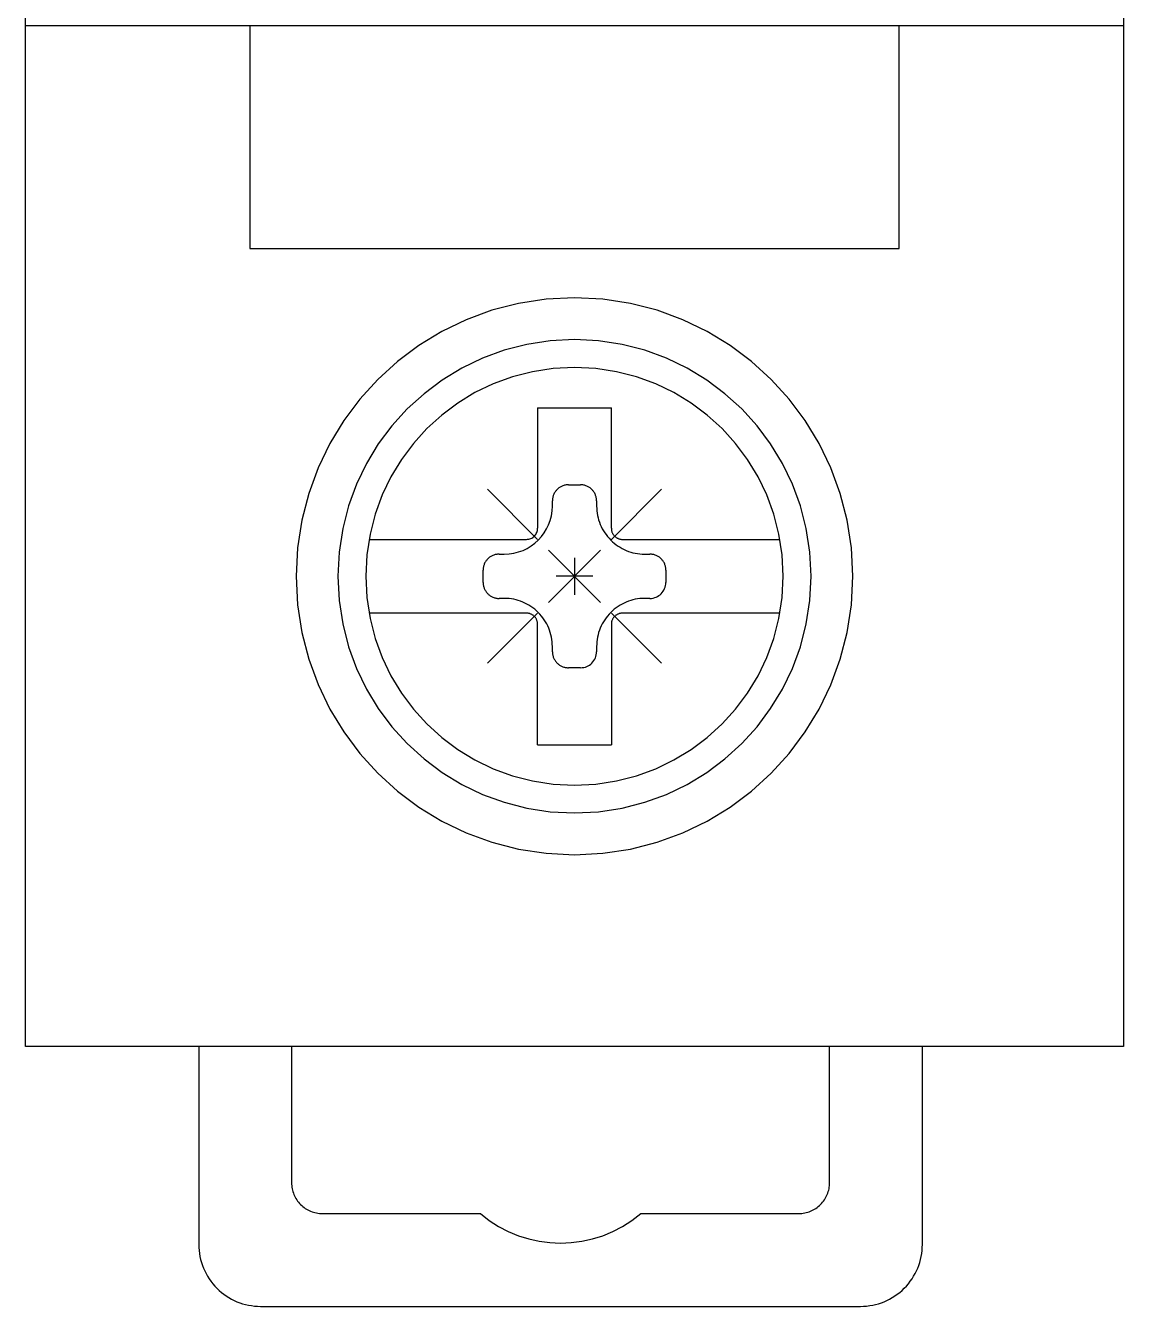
# Model space of a CAD drawing. Header units: millimetres. Extents: x 28713 to 59118, y -54378 to -19615.
# Drawn here: x 38107.66 to 38125.63, y -25314.11 to -25293.16 of the extents above; entities that cross this region are included whole.
import ezdxf

# ---------------------------------------------------------------- set-up
doc = ezdxf.new("R2010")
doc.units = ezdxf.units.MM
doc.header["$LTSCALE"] = 3

msp = doc.modelspace()

# ---------------------------------------------------------------- linework, layer by layer
for p, q in [((38107.663, -25309.862), (38107.663, -25230.381)), ((38125.635, -25230.381), (38125.635, -25309.862)), ((38107.663, -25293.156), (38125.635, -25293.156)), ((38111.333, -25293.156), (38111.333, -25296.801)), ((38121.964, -25296.801), (38121.964, -25293.156)), ((38111.333, -25296.801), (38121.964, -25296.801)), ((38115.293, -25297.815), (38114.875, -25297.969)), ((38115.73, -25297.703), (38115.293, -25297.815)), ((38116.183, -25297.634), (38115.73, -25297.703)), ((38116.649, -25297.611), (38116.183, -25297.634)), ((38117.114, -25297.634), (38116.649, -25297.611)), ((38116.649, -25297.611), (38116.649, -25297.611)), ((38117.567, -25297.703), (38117.114, -25297.634)), ((38118.003, -25297.815), (38117.567, -25297.703)), ((38118.422, -25297.969), (38118.003, -25297.815)), ((38114.875, -25297.969), (38114.477, -25298.161)), ((38118.82, -25298.161), (38118.422, -25297.969)), ((38114.477, -25298.161), (38114.101, -25298.389)), ((38119.196, -25298.389), (38118.82, -25298.161)), ((38114.101, -25298.389), (38113.75, -25298.651)), ((38115.868, -25298.373), (38115.497, -25298.468)), ((38116.252, -25298.314), (38115.868, -25298.373)), ((38116.649, -25298.294), (38116.252, -25298.314)), ((38117.044, -25298.314), (38116.649, -25298.294)), ((38116.649, -25298.294), (38116.649, -25298.294)), ((38117.429, -25298.373), (38117.044, -25298.314)), ((38117.8, -25298.468), (38117.429, -25298.373)), ((38119.547, -25298.651), (38119.196, -25298.389)), ((38113.75, -25298.651), (38113.427, -25298.945)), ((38115.141, -25298.599), (38114.802, -25298.762)), ((38115.497, -25298.468), (38115.141, -25298.599)), ((38118.156, -25298.599), (38117.8, -25298.468)), ((38118.494, -25298.762), (38118.156, -25298.599)), ((38119.87, -25298.945), (38119.547, -25298.651)), ((38114.802, -25298.762), (38114.483, -25298.956)), ((38115.96, -25298.819), (38115.632, -25298.903)), ((38116.299, -25298.767), (38115.96, -25298.819)), ((38116.649, -25298.75), (38116.299, -25298.767)), ((38116.998, -25298.767), (38116.649, -25298.75)), ((38116.649, -25298.75), (38116.649, -25298.75)), ((38117.337, -25298.819), (38116.998, -25298.767)), ((38117.665, -25298.903), (38117.337, -25298.819)), ((38118.814, -25298.956), (38118.494, -25298.762)), ((38113.427, -25298.945), (38113.133, -25299.269)), ((38114.483, -25298.956), (38114.185, -25299.179)), ((38115.318, -25299.018), (38115.019, -25299.162)), ((38115.632, -25298.903), (38115.318, -25299.018)), ((38117.979, -25299.018), (38117.665, -25298.903)), ((38118.277, -25299.162), (38117.979, -25299.018)), ((38119.112, -25299.179), (38118.814, -25298.956)), ((38120.164, -25299.269), (38119.87, -25298.945)), ((38113.133, -25299.269), (38112.87, -25299.62)), ((38114.185, -25299.179), (38113.91, -25299.429)), ((38115.019, -25299.162), (38114.738, -25299.333)), ((38118.559, -25299.333), (38118.277, -25299.162)), ((38119.387, -25299.429), (38119.112, -25299.179)), ((38120.427, -25299.62), (38120.164, -25299.269)), ((38113.91, -25299.429), (38113.66, -25299.703)), ((38114.738, -25299.333), (38114.475, -25299.53)), ((38116.045, -25299.409), (38116.045, -25301.381)), ((38116.045, -25299.409), (38117.252, -25299.409)), ((38117.252, -25301.381), (38117.252, -25299.409)), ((38118.822, -25299.53), (38118.559, -25299.333)), ((38119.637, -25299.703), (38119.387, -25299.429)), ((38112.87, -25299.62), (38112.642, -25299.995)), ((38113.66, -25299.703), (38113.437, -25300.002)), ((38114.475, -25299.53), (38114.232, -25299.751)), ((38119.065, -25299.751), (38118.822, -25299.53)), ((38119.86, -25300.002), (38119.637, -25299.703)), ((38120.655, -25299.995), (38120.427, -25299.62)), ((38114.232, -25299.751), (38114.011, -25299.993)), ((38119.285, -25299.993), (38119.065, -25299.751)), ((38112.642, -25299.995), (38112.45, -25300.394)), ((38113.437, -25300.002), (38113.243, -25300.321)), ((38114.011, -25299.993), (38113.815, -25300.256)), ((38119.482, -25300.256), (38119.285, -25299.993)), ((38120.054, -25300.321), (38119.86, -25300.002)), ((38120.847, -25300.394), (38120.655, -25299.995)), ((38113.243, -25300.321), (38113.08, -25300.66)), ((38113.815, -25300.256), (38113.644, -25300.538)), ((38119.653, -25300.538), (38119.482, -25300.256)), ((38120.217, -25300.66), (38120.054, -25300.321)), ((38112.45, -25300.394), (38112.297, -25300.812)), ((38113.644, -25300.538), (38113.5, -25300.837)), ((38119.797, -25300.837), (38119.653, -25300.538)), ((38121, -25300.812), (38120.847, -25300.394)), ((38113.08, -25300.66), (38112.95, -25301.015)), ((38115.226, -25300.744), (38116.045, -25301.564)), ((38116.363, -25300.747), (38116.354, -25300.757)), ((38116.373, -25300.738), (38116.363, -25300.747)), ((38116.363, -25300.747), (38116.363, -25300.747)), ((38116.383, -25300.73), (38116.373, -25300.738)), ((38116.393, -25300.722), (38116.383, -25300.73)), ((38116.403, -25300.715), (38116.393, -25300.722)), ((38116.414, -25300.708), (38116.403, -25300.715)), ((38116.425, -25300.701), (38116.414, -25300.708)), ((38116.437, -25300.696), (38116.425, -25300.701)), ((38116.449, -25300.69), (38116.437, -25300.696)), ((38116.46, -25300.686), (38116.449, -25300.69)), ((38116.473, -25300.682), (38116.46, -25300.686)), ((38116.485, -25300.678), (38116.473, -25300.682)), ((38116.498, -25300.676), (38116.485, -25300.678)), ((38116.51, -25300.673), (38116.498, -25300.676)), ((38116.523, -25300.672), (38116.51, -25300.673)), ((38116.536, -25300.671), (38116.523, -25300.672)), ((38116.549, -25300.671), (38116.536, -25300.671)), ((38116.549, -25300.671), (38116.549, -25300.671)), ((38116.549, -25300.671), (38116.748, -25300.671)), ((38116.761, -25300.671), (38116.748, -25300.671)), ((38116.774, -25300.672), (38116.761, -25300.671)), ((38116.787, -25300.673), (38116.774, -25300.672)), ((38116.8, -25300.676), (38116.787, -25300.673)), ((38116.812, -25300.678), (38116.8, -25300.676)), ((38116.824, -25300.682), (38116.812, -25300.678)), ((38116.836, -25300.686), (38116.824, -25300.682)), ((38116.849, -25300.69), (38116.836, -25300.686)), ((38116.86, -25300.696), (38116.849, -25300.69)), ((38116.872, -25300.701), (38116.86, -25300.696)), ((38116.883, -25300.708), (38116.872, -25300.701)), ((38116.894, -25300.715), (38116.883, -25300.708)), ((38116.904, -25300.722), (38116.894, -25300.715)), ((38116.914, -25300.73), (38116.904, -25300.722)), ((38116.924, -25300.738), (38116.914, -25300.73)), ((38116.934, -25300.747), (38116.924, -25300.738)), ((38116.943, -25300.757), (38116.934, -25300.747)), ((38116.934, -25300.747), (38116.934, -25300.747)), ((38117.252, -25301.564), (38118.071, -25300.744)), ((38120.347, -25301.015), (38120.217, -25300.66)), ((38112.297, -25300.812), (38112.185, -25301.249)), ((38113.5, -25300.837), (38113.385, -25301.151)), ((38116.288, -25300.907), (38116.287, -25300.92)), ((38116.287, -25300.92), (38116.287, -25300.933)), ((38116.287, -25301.018), (38116.287, -25300.933)), ((38116.289, -25300.894), (38116.288, -25300.907)), ((38116.292, -25300.881), (38116.289, -25300.894)), ((38116.294, -25300.869), (38116.292, -25300.881)), ((38116.298, -25300.857), (38116.294, -25300.869)), ((38116.302, -25300.844), (38116.298, -25300.857)), ((38116.306, -25300.832), (38116.302, -25300.844)), ((38116.312, -25300.821), (38116.306, -25300.832)), ((38116.317, -25300.809), (38116.312, -25300.821)), ((38116.324, -25300.798), (38116.317, -25300.809)), ((38116.331, -25300.787), (38116.324, -25300.798)), ((38116.338, -25300.777), (38116.331, -25300.787)), ((38116.346, -25300.767), (38116.338, -25300.777)), ((38116.354, -25300.757), (38116.346, -25300.767)), ((38116.951, -25300.767), (38116.943, -25300.757)), ((38116.959, -25300.777), (38116.951, -25300.767)), ((38116.966, -25300.787), (38116.959, -25300.777)), ((38116.973, -25300.798), (38116.966, -25300.787)), ((38116.98, -25300.809), (38116.973, -25300.798)), ((38116.985, -25300.821), (38116.98, -25300.809)), ((38116.991, -25300.832), (38116.985, -25300.821)), ((38116.995, -25300.844), (38116.991, -25300.832)), ((38116.999, -25300.857), (38116.995, -25300.844)), ((38117.002, -25300.869), (38116.999, -25300.857)), ((38117.005, -25300.881), (38117.002, -25300.869)), ((38117.008, -25300.894), (38117.005, -25300.881)), ((38117.009, -25300.907), (38117.008, -25300.894)), ((38117.01, -25300.92), (38117.009, -25300.907)), ((38117.011, -25300.933), (38117.01, -25300.92)), ((38117.011, -25300.933), (38117.011, -25301.018)), ((38117.011, -25300.933), (38117.011, -25300.933)), ((38119.912, -25301.151), (38119.797, -25300.837)), ((38121.112, -25301.249), (38121, -25300.812)), ((38112.95, -25301.015), (38112.854, -25301.387)), ((38113.385, -25301.151), (38113.301, -25301.478)), ((38116.27, -25301.176), (38116.282, -25301.098)), ((38116.282, -25301.098), (38116.287, -25301.018)), ((38117.011, -25301.018), (38117.011, -25301.018)), ((38117.011, -25301.018), (38117.012, -25301.057)), ((38117.012, -25301.057), (38117.014, -25301.095)), ((38117.014, -25301.095), (38117.019, -25301.134)), ((38117.019, -25301.134), (38117.026, -25301.172)), ((38117.026, -25301.172), (38117.034, -25301.209)), ((38119.996, -25301.478), (38119.912, -25301.151)), ((38120.443, -25301.387), (38120.347, -25301.015)), ((38112.185, -25301.249), (38112.116, -25301.701)), ((38116.044, -25301.4), (38116.045, -25301.381)), ((38116.191, -25301.393), (38116.225, -25301.324)), ((38116.225, -25301.324), (38116.251, -25301.252)), ((38116.251, -25301.252), (38116.27, -25301.176)), ((38117.034, -25301.209), (38117.044, -25301.246)), ((38117.044, -25301.246), (38117.056, -25301.283)), ((38117.056, -25301.283), (38117.07, -25301.319)), ((38117.07, -25301.319), (38117.086, -25301.354)), ((38117.086, -25301.354), (38117.103, -25301.388)), ((38117.252, -25301.381), (38117.252, -25301.381)), ((38117.252, -25301.381), (38117.252, -25301.39)), ((38121.181, -25301.701), (38121.112, -25301.249)), ((38112.854, -25301.387), (38112.796, -25301.771)), ((38113.301, -25301.478), (38113.249, -25301.818)), ((38113.285, -25301.564), (38115.863, -25301.564)), ((38115.863, -25301.564), (38115.881, -25301.562)), ((38115.863, -25301.564), (38115.863, -25301.564)), ((38115.881, -25301.562), (38115.899, -25301.56)), ((38115.899, -25301.56), (38115.917, -25301.555)), ((38115.917, -25301.555), (38115.934, -25301.549)), ((38115.934, -25301.549), (38115.95, -25301.541)), ((38115.95, -25301.541), (38115.965, -25301.532)), ((38115.965, -25301.532), (38115.979, -25301.522)), ((38115.979, -25301.522), (38115.992, -25301.51)), ((38115.992, -25301.51), (38116.003, -25301.497)), ((38116, -25301.625), (38116.056, -25301.574)), ((38116.003, -25301.497), (38116.014, -25301.483)), ((38116.014, -25301.483), (38116.023, -25301.468)), ((38116.023, -25301.468), (38116.031, -25301.452)), ((38116.031, -25301.452), (38116.037, -25301.435)), ((38116.037, -25301.435), (38116.041, -25301.418)), ((38116.041, -25301.418), (38116.044, -25301.4)), ((38116.056, -25301.574), (38116.107, -25301.518)), ((38116.107, -25301.518), (38116.152, -25301.458)), ((38116.152, -25301.458), (38116.191, -25301.393)), ((38117.103, -25301.388), (38117.122, -25301.422)), ((38117.122, -25301.422), (38117.143, -25301.454)), ((38117.143, -25301.454), (38117.165, -25301.486)), ((38117.165, -25301.486), (38117.189, -25301.516)), ((38117.189, -25301.516), (38117.214, -25301.546)), ((38117.214, -25301.546), (38117.241, -25301.574)), ((38117.241, -25301.574), (38117.241, -25301.574)), ((38117.241, -25301.574), (38117.269, -25301.601)), ((38117.252, -25301.39), (38117.253, -25301.399)), ((38117.253, -25301.399), (38117.254, -25301.408)), ((38117.254, -25301.408), (38117.255, -25301.417)), ((38117.255, -25301.417), (38117.257, -25301.425)), ((38117.257, -25301.425), (38117.26, -25301.434)), ((38117.26, -25301.434), (38117.262, -25301.443)), ((38117.262, -25301.443), (38117.266, -25301.451)), ((38117.266, -25301.451), (38117.269, -25301.459)), ((38117.269, -25301.459), (38117.273, -25301.467)), ((38117.273, -25301.467), (38117.277, -25301.475)), ((38117.277, -25301.475), (38117.282, -25301.482)), ((38117.282, -25301.482), (38117.287, -25301.49)), ((38117.287, -25301.49), (38117.293, -25301.497)), ((38117.293, -25301.497), (38117.299, -25301.503)), ((38117.299, -25301.503), (38117.305, -25301.51)), ((38117.305, -25301.51), (38117.305, -25301.51)), ((38117.305, -25301.51), (38117.312, -25301.516)), ((38117.312, -25301.516), (38117.318, -25301.522)), ((38117.318, -25301.522), (38117.326, -25301.528)), ((38117.326, -25301.528), (38117.333, -25301.533)), ((38117.333, -25301.533), (38117.34, -25301.538)), ((38117.34, -25301.538), (38117.348, -25301.542)), ((38117.348, -25301.542), (38117.356, -25301.546)), ((38117.356, -25301.546), (38117.364, -25301.55)), ((38117.364, -25301.55), (38117.373, -25301.553)), ((38117.373, -25301.553), (38117.381, -25301.556)), ((38117.381, -25301.556), (38117.39, -25301.558)), ((38117.39, -25301.558), (38117.398, -25301.56)), ((38117.398, -25301.56), (38117.407, -25301.561)), ((38117.407, -25301.561), (38117.416, -25301.563)), ((38117.416, -25301.563), (38117.425, -25301.563)), ((38117.425, -25301.563), (38117.434, -25301.564)), ((38117.434, -25301.564), (38120.012, -25301.564)), ((38120.048, -25301.818), (38119.996, -25301.478)), ((38120.501, -25301.771), (38120.443, -25301.387)), ((38112.116, -25301.701), (38112.092, -25302.167)), ((38112.796, -25301.771), (38112.776, -25302.167)), ((38115.499, -25301.805), (38115.58, -25301.801)), ((38115.58, -25301.801), (38115.658, -25301.789)), ((38115.658, -25301.789), (38115.733, -25301.769)), ((38115.733, -25301.769), (38115.806, -25301.743)), ((38115.806, -25301.743), (38115.874, -25301.71)), ((38115.874, -25301.71), (38115.939, -25301.67)), ((38115.939, -25301.67), (38116, -25301.625)), ((38116.222, -25302.594), (38117.075, -25301.74)), ((38116.222, -25301.74), (38117.075, -25302.594)), ((38117.269, -25301.601), (38117.299, -25301.627)), ((38117.299, -25301.627), (38117.329, -25301.65)), ((38117.329, -25301.65), (38117.361, -25301.673)), ((38117.361, -25301.673), (38117.394, -25301.693)), ((38117.394, -25301.693), (38117.427, -25301.712)), ((38117.427, -25301.712), (38117.461, -25301.729)), ((38117.461, -25301.729), (38117.497, -25301.745)), ((38117.497, -25301.745), (38117.532, -25301.759)), ((38117.532, -25301.759), (38117.569, -25301.771)), ((38117.569, -25301.771), (38117.606, -25301.781)), ((38117.606, -25301.781), (38117.644, -25301.79)), ((38117.644, -25301.79), (38117.681, -25301.796)), ((38117.681, -25301.796), (38117.72, -25301.801)), ((38117.72, -25301.801), (38117.759, -25301.804)), ((38120.521, -25302.167), (38120.501, -25301.771)), ((38121.205, -25302.167), (38121.181, -25301.701)), ((38113.249, -25301.818), (38113.231, -25302.167)), ((38115.16, -25302.003), (38115.157, -25302.016)), ((38115.163, -25301.991), (38115.16, -25302.003)), ((38115.167, -25301.979), (38115.163, -25301.991)), ((38115.172, -25301.967), (38115.167, -25301.979)), ((38115.177, -25301.955), (38115.172, -25301.967)), ((38115.183, -25301.944), (38115.177, -25301.955)), ((38115.189, -25301.932), (38115.183, -25301.944)), ((38115.196, -25301.922), (38115.189, -25301.932)), ((38115.203, -25301.911), (38115.196, -25301.922)), ((38115.211, -25301.901), (38115.203, -25301.911)), ((38115.22, -25301.891), (38115.211, -25301.901)), ((38115.229, -25301.882), (38115.22, -25301.891)), ((38115.238, -25301.873), (38115.229, -25301.882)), ((38115.229, -25301.882), (38115.229, -25301.882)), ((38115.248, -25301.864), (38115.238, -25301.873)), ((38115.258, -25301.856), (38115.248, -25301.864)), ((38115.269, -25301.849), (38115.258, -25301.856)), ((38115.279, -25301.842), (38115.269, -25301.849)), ((38115.291, -25301.836), (38115.279, -25301.842)), ((38115.302, -25301.83), (38115.291, -25301.836)), ((38115.314, -25301.825), (38115.302, -25301.83)), ((38115.326, -25301.82), (38115.314, -25301.825)), ((38115.338, -25301.816), (38115.326, -25301.82)), ((38115.35, -25301.813), (38115.338, -25301.816)), ((38115.363, -25301.81), (38115.35, -25301.813)), ((38115.376, -25301.808), (38115.363, -25301.81)), ((38115.388, -25301.806), (38115.376, -25301.808)), ((38115.401, -25301.805), (38115.388, -25301.806)), ((38115.414, -25301.805), (38115.401, -25301.805)), ((38115.414, -25301.805), (38115.499, -25301.805)), ((38115.414, -25301.805), (38115.414, -25301.805)), ((38115.499, -25301.805), (38115.499, -25301.805)), ((38116.649, -25301.865), (38116.649, -25302.469)), ((38117.759, -25301.804), (38117.798, -25301.805)), ((38117.798, -25301.805), (38117.883, -25301.805)), ((38117.896, -25301.805), (38117.883, -25301.805)), ((38117.909, -25301.806), (38117.896, -25301.805)), ((38117.921, -25301.808), (38117.909, -25301.806)), ((38117.934, -25301.81), (38117.921, -25301.808)), ((38117.946, -25301.813), (38117.934, -25301.81)), ((38117.959, -25301.816), (38117.946, -25301.813)), ((38117.971, -25301.82), (38117.959, -25301.816)), ((38117.983, -25301.825), (38117.971, -25301.82)), ((38117.995, -25301.83), (38117.983, -25301.825)), ((38118.006, -25301.836), (38117.995, -25301.83)), ((38118.017, -25301.842), (38118.006, -25301.836)), ((38118.028, -25301.849), (38118.017, -25301.842)), ((38118.039, -25301.856), (38118.028, -25301.849)), ((38118.049, -25301.864), (38118.039, -25301.856)), ((38118.059, -25301.873), (38118.049, -25301.864)), ((38118.068, -25301.882), (38118.059, -25301.873)), ((38118.077, -25301.891), (38118.068, -25301.882)), ((38118.068, -25301.882), (38118.068, -25301.882)), ((38118.086, -25301.901), (38118.077, -25301.891)), ((38118.093, -25301.911), (38118.086, -25301.901)), ((38118.101, -25301.922), (38118.093, -25301.911)), ((38118.108, -25301.932), (38118.101, -25301.922)), ((38118.114, -25301.944), (38118.108, -25301.932)), ((38118.12, -25301.955), (38118.114, -25301.944)), ((38118.125, -25301.967), (38118.12, -25301.955)), ((38118.13, -25301.979), (38118.125, -25301.967)), ((38118.134, -25301.991), (38118.13, -25301.979)), ((38118.137, -25302.003), (38118.134, -25301.991)), ((38118.14, -25302.016), (38118.137, -25302.003)), ((38120.066, -25302.167), (38120.048, -25301.818)), ((38112.092, -25302.167), (38112.092, -25302.167)), ((38112.092, -25302.167), (38112.116, -25302.633)), ((38112.776, -25302.167), (38112.776, -25302.167)), ((38112.776, -25302.167), (38112.796, -25302.563)), ((38113.231, -25302.167), (38113.231, -25302.167)), ((38113.231, -25302.167), (38113.249, -25302.516)), ((38115.153, -25302.041), (38115.152, -25302.054)), ((38115.152, -25302.054), (38115.152, -25302.067)), ((38115.152, -25302.267), (38115.152, -25302.067)), ((38115.155, -25302.028), (38115.153, -25302.041)), ((38115.157, -25302.016), (38115.155, -25302.028)), ((38116.95, -25302.167), (38116.347, -25302.167)), ((38118.142, -25302.028), (38118.14, -25302.016)), ((38118.144, -25302.041), (38118.142, -25302.028)), ((38118.145, -25302.054), (38118.144, -25302.041)), ((38118.145, -25302.067), (38118.145, -25302.054)), ((38118.145, -25302.067), (38118.145, -25302.067)), ((38118.145, -25302.067), (38118.145, -25302.267)), ((38120.048, -25302.516), (38120.066, -25302.167)), ((38120.066, -25302.167), (38120.066, -25302.167)), ((38120.501, -25302.563), (38120.521, -25302.167)), ((38120.521, -25302.167), (38120.521, -25302.167)), ((38121.181, -25302.633), (38121.205, -25302.167)), ((38121.205, -25302.167), (38121.205, -25302.167)), ((38115.152, -25302.267), (38115.152, -25302.267)), ((38115.152, -25302.267), (38115.152, -25302.28)), ((38115.152, -25302.28), (38115.153, -25302.293)), ((38115.153, -25302.293), (38115.155, -25302.305)), ((38115.155, -25302.305), (38115.157, -25302.318)), ((38115.157, -25302.318), (38115.16, -25302.331)), ((38115.16, -25302.331), (38115.163, -25302.343)), ((38115.163, -25302.343), (38115.167, -25302.355)), ((38115.167, -25302.355), (38115.172, -25302.367)), ((38115.172, -25302.367), (38115.177, -25302.379)), ((38115.177, -25302.379), (38115.183, -25302.39)), ((38115.183, -25302.39), (38115.189, -25302.401)), ((38115.189, -25302.401), (38115.196, -25302.412)), ((38115.196, -25302.412), (38115.203, -25302.423)), ((38115.203, -25302.423), (38115.211, -25302.433)), ((38118.085, -25302.434), (38118.1, -25302.413)), ((38118.1, -25302.413), (38118.113, -25302.392)), ((38118.113, -25302.392), (38118.124, -25302.369)), ((38118.124, -25302.369), (38118.133, -25302.345)), ((38118.133, -25302.345), (38118.14, -25302.32)), ((38118.14, -25302.32), (38118.144, -25302.294)), ((38118.144, -25302.294), (38118.145, -25302.267)), ((38112.116, -25302.633), (38112.185, -25303.085)), ((38112.796, -25302.563), (38112.854, -25302.948)), ((38113.249, -25302.516), (38113.301, -25302.856)), ((38115.211, -25302.433), (38115.22, -25302.443)), ((38115.22, -25302.443), (38115.229, -25302.452)), ((38115.229, -25302.452), (38115.229, -25302.452)), ((38115.229, -25302.452), (38115.238, -25302.461)), ((38115.238, -25302.461), (38115.248, -25302.47)), ((38115.248, -25302.47), (38115.258, -25302.478)), ((38115.258, -25302.478), (38115.269, -25302.485)), ((38115.269, -25302.485), (38115.279, -25302.492)), ((38115.279, -25302.492), (38115.291, -25302.498)), ((38115.291, -25302.498), (38115.302, -25302.504)), ((38115.302, -25302.504), (38115.314, -25302.509)), ((38115.314, -25302.509), (38115.326, -25302.514)), ((38115.326, -25302.514), (38115.338, -25302.518)), ((38115.338, -25302.518), (38115.35, -25302.521)), ((38115.35, -25302.521), (38115.363, -25302.524)), ((38115.363, -25302.524), (38115.376, -25302.526)), ((38115.376, -25302.526), (38115.388, -25302.528)), ((38115.388, -25302.528), (38115.401, -25302.529)), ((38115.401, -25302.529), (38115.414, -25302.529)), ((38115.499, -25302.529), (38115.414, -25302.529)), ((38115.538, -25302.53), (38115.499, -25302.529)), ((38115.577, -25302.533), (38115.538, -25302.53)), ((38115.615, -25302.538), (38115.577, -25302.533)), ((38115.653, -25302.544), (38115.615, -25302.538)), ((38115.691, -25302.553), (38115.653, -25302.544)), ((38115.728, -25302.563), (38115.691, -25302.553)), ((38115.764, -25302.575), (38115.728, -25302.563)), ((38115.8, -25302.589), (38115.764, -25302.575)), ((38115.835, -25302.605), (38115.8, -25302.589)), ((38115.87, -25302.622), (38115.835, -25302.605)), ((38115.903, -25302.641), (38115.87, -25302.622)), ((38115.936, -25302.661), (38115.903, -25302.641)), ((38117.394, -25302.641), (38117.361, -25302.661)), ((38117.427, -25302.622), (38117.394, -25302.641)), ((38117.461, -25302.605), (38117.427, -25302.622)), ((38117.497, -25302.589), (38117.461, -25302.605)), ((38117.532, -25302.575), (38117.497, -25302.589)), ((38117.569, -25302.563), (38117.532, -25302.575)), ((38117.606, -25302.553), (38117.569, -25302.563)), ((38117.644, -25302.544), (38117.606, -25302.553)), ((38117.681, -25302.538), (38117.644, -25302.544)), ((38117.72, -25302.533), (38117.681, -25302.538)), ((38117.759, -25302.53), (38117.72, -25302.533)), ((38117.798, -25302.529), (38117.759, -25302.53)), ((38117.883, -25302.529), (38117.798, -25302.529)), ((38117.798, -25302.529), (38117.798, -25302.529)), ((38117.883, -25302.529), (38117.909, -25302.528)), ((38117.883, -25302.529), (38117.883, -25302.529)), ((38117.909, -25302.528), (38117.935, -25302.524)), ((38117.935, -25302.524), (38117.961, -25302.517)), ((38117.961, -25302.517), (38117.985, -25302.509)), ((38117.985, -25302.509), (38118.008, -25302.497)), ((38118.008, -25302.497), (38118.029, -25302.484)), ((38118.029, -25302.484), (38118.049, -25302.469)), ((38118.049, -25302.469), (38118.068, -25302.452)), ((38118.068, -25302.452), (38118.085, -25302.434)), ((38119.996, -25302.856), (38120.048, -25302.516)), ((38120.443, -25302.948), (38120.501, -25302.563)), ((38121.112, -25303.085), (38121.181, -25302.633)), ((38115.863, -25302.771), (38113.285, -25302.771)), ((38115.226, -25303.59), (38116.045, -25302.771)), ((38115.872, -25302.771), (38115.863, -25302.771)), ((38115.881, -25302.772), (38115.872, -25302.771)), ((38115.89, -25302.773), (38115.881, -25302.772)), ((38115.899, -25302.774), (38115.89, -25302.773)), ((38115.907, -25302.776), (38115.899, -25302.774)), ((38115.916, -25302.778), (38115.907, -25302.776)), ((38115.924, -25302.781), (38115.916, -25302.778)), ((38115.933, -25302.785), (38115.924, -25302.781)), ((38115.941, -25302.788), (38115.933, -25302.785)), ((38115.968, -25302.684), (38115.936, -25302.661)), ((38115.949, -25302.792), (38115.941, -25302.788)), ((38115.956, -25302.796), (38115.949, -25302.792)), ((38115.964, -25302.801), (38115.956, -25302.796)), ((38115.971, -25302.806), (38115.964, -25302.801)), ((38115.998, -25302.707), (38115.968, -25302.684)), ((38115.978, -25302.812), (38115.971, -25302.806)), ((38115.985, -25302.818), (38115.978, -25302.812)), ((38115.992, -25302.824), (38115.985, -25302.818)), ((38115.998, -25302.831), (38115.992, -25302.824)), ((38115.992, -25302.824), (38115.992, -25302.824)), ((38116.028, -25302.733), (38115.998, -25302.707)), ((38116.004, -25302.837), (38115.998, -25302.831)), ((38116.009, -25302.844), (38116.004, -25302.837)), ((38116.015, -25302.852), (38116.009, -25302.844)), ((38116.056, -25302.76), (38116.028, -25302.733)), ((38116.083, -25302.788), (38116.056, -25302.76)), ((38116.056, -25302.76), (38116.056, -25302.76)), ((38116.108, -25302.818), (38116.083, -25302.788)), ((38116.132, -25302.848), (38116.108, -25302.818)), ((38116.154, -25302.88), (38116.132, -25302.848)), ((38117.165, -25302.848), (38117.143, -25302.88)), ((38117.189, -25302.818), (38117.165, -25302.848)), ((38117.214, -25302.788), (38117.189, -25302.818)), ((38117.241, -25302.76), (38117.214, -25302.788)), ((38117.269, -25302.733), (38117.241, -25302.76)), ((38117.241, -25302.76), (38117.241, -25302.76)), ((38117.252, -25302.771), (38118.071, -25303.59)), ((38117.299, -25302.707), (38117.269, -25302.733)), ((38117.287, -25302.844), (38117.282, -25302.852)), ((38117.293, -25302.837), (38117.287, -25302.844)), ((38117.299, -25302.831), (38117.293, -25302.837)), ((38117.329, -25302.684), (38117.299, -25302.707)), ((38117.305, -25302.824), (38117.299, -25302.831)), ((38117.312, -25302.818), (38117.305, -25302.824)), ((38117.305, -25302.824), (38117.305, -25302.824)), ((38117.318, -25302.812), (38117.312, -25302.818)), ((38117.326, -25302.806), (38117.318, -25302.812)), ((38117.333, -25302.801), (38117.326, -25302.806)), ((38117.361, -25302.661), (38117.329, -25302.684)), ((38117.34, -25302.796), (38117.333, -25302.801)), ((38117.348, -25302.792), (38117.34, -25302.796)), ((38117.356, -25302.788), (38117.348, -25302.792)), ((38117.364, -25302.785), (38117.356, -25302.788)), ((38117.373, -25302.781), (38117.364, -25302.785)), ((38117.381, -25302.778), (38117.373, -25302.781)), ((38117.39, -25302.776), (38117.381, -25302.778)), ((38117.398, -25302.774), (38117.39, -25302.776)), ((38117.407, -25302.773), (38117.398, -25302.774)), ((38117.416, -25302.772), (38117.407, -25302.773)), ((38117.425, -25302.771), (38117.416, -25302.772)), ((38117.434, -25302.771), (38117.425, -25302.771)), ((38117.434, -25302.771), (38117.434, -25302.771)), ((38120.012, -25302.771), (38117.434, -25302.771)), ((38112.854, -25302.948), (38112.95, -25303.319)), ((38113.301, -25302.856), (38113.385, -25303.183)), ((38116.019, -25302.859), (38116.015, -25302.852)), ((38116.024, -25302.867), (38116.019, -25302.859)), ((38116.028, -25302.875), (38116.024, -25302.867)), ((38116.031, -25302.883), (38116.028, -25302.875)), ((38116.034, -25302.891), (38116.031, -25302.883)), ((38116.037, -25302.9), (38116.034, -25302.891)), ((38116.04, -25302.908), (38116.037, -25302.9)), ((38116.042, -25302.917), (38116.04, -25302.908)), ((38116.043, -25302.926), (38116.042, -25302.917)), ((38116.044, -25302.935), (38116.043, -25302.926)), ((38116.045, -25302.944), (38116.044, -25302.935)), ((38116.045, -25302.953), (38116.045, -25302.944)), ((38116.045, -25302.953), (38116.045, -25302.953)), ((38116.045, -25304.925), (38116.045, -25302.953)), ((38116.175, -25302.912), (38116.154, -25302.88)), ((38116.194, -25302.946), (38116.175, -25302.912)), ((38116.211, -25302.98), (38116.194, -25302.946)), ((38116.227, -25303.015), (38116.211, -25302.98)), ((38116.24, -25303.051), (38116.227, -25303.015)), ((38116.252, -25303.087), (38116.24, -25303.051)), ((38117.056, -25303.051), (38117.044, -25303.087)), ((38117.07, -25303.015), (38117.056, -25303.051)), ((38117.086, -25302.98), (38117.07, -25303.015)), ((38117.103, -25302.946), (38117.086, -25302.98)), ((38117.122, -25302.912), (38117.103, -25302.946)), ((38117.143, -25302.88), (38117.122, -25302.912)), ((38117.253, -25302.935), (38117.252, -25302.944)), ((38117.252, -25302.944), (38117.252, -25302.953)), ((38117.252, -25302.953), (38117.252, -25304.925)), ((38117.254, -25302.926), (38117.253, -25302.935)), ((38117.255, -25302.917), (38117.254, -25302.926)), ((38117.257, -25302.908), (38117.255, -25302.917)), ((38117.26, -25302.9), (38117.257, -25302.908)), ((38117.262, -25302.891), (38117.26, -25302.9)), ((38117.266, -25302.883), (38117.262, -25302.891)), ((38117.269, -25302.875), (38117.266, -25302.883)), ((38117.273, -25302.867), (38117.269, -25302.875)), ((38117.277, -25302.859), (38117.273, -25302.867)), ((38117.282, -25302.852), (38117.277, -25302.859)), ((38119.912, -25303.183), (38119.996, -25302.856)), ((38120.347, -25303.319), (38120.443, -25302.948)), ((38112.185, -25303.085), (38112.297, -25303.522)), ((38113.385, -25303.183), (38113.5, -25303.497)), ((38116.263, -25303.124), (38116.252, -25303.087)), ((38116.271, -25303.162), (38116.263, -25303.124)), ((38116.278, -25303.2), (38116.271, -25303.162)), ((38116.283, -25303.239), (38116.278, -25303.2)), ((38116.285, -25303.277), (38116.283, -25303.239)), ((38117.014, -25303.239), (38117.012, -25303.277)), ((38117.019, -25303.2), (38117.014, -25303.239)), ((38117.026, -25303.162), (38117.019, -25303.2)), ((38117.034, -25303.124), (38117.026, -25303.162)), ((38117.044, -25303.087), (38117.034, -25303.124)), ((38119.797, -25303.497), (38119.912, -25303.183)), ((38121, -25303.522), (38121.112, -25303.085)), ((38112.95, -25303.319), (38113.08, -25303.675)), ((38116.287, -25303.317), (38116.285, -25303.277)), ((38116.287, -25303.401), (38116.287, -25303.317)), ((38116.287, -25303.317), (38116.287, -25303.317)), ((38116.287, -25303.401), (38116.287, -25303.401)), ((38116.287, -25303.401), (38116.287, -25303.414)), ((38116.287, -25303.414), (38116.288, -25303.427)), ((38116.288, -25303.427), (38116.289, -25303.44)), ((38116.289, -25303.44), (38116.292, -25303.453)), ((38116.292, -25303.453), (38116.294, -25303.465)), ((38116.294, -25303.465), (38116.298, -25303.477)), ((38116.298, -25303.477), (38116.302, -25303.489)), ((38116.99, -25303.503), (38116.999, -25303.479)), ((38116.999, -25303.479), (38117.005, -25303.454)), ((38117.005, -25303.454), (38117.009, -25303.428)), ((38117.009, -25303.428), (38117.011, -25303.401)), ((38117.012, -25303.277), (38117.011, -25303.317)), ((38117.011, -25303.317), (38117.011, -25303.401)), ((38120.217, -25303.675), (38120.347, -25303.319)), ((38112.297, -25303.522), (38112.45, -25303.94)), ((38113.08, -25303.675), (38113.243, -25304.013)), ((38113.5, -25303.497), (38113.644, -25303.796)), ((38116.302, -25303.489), (38116.306, -25303.502)), ((38116.306, -25303.502), (38116.312, -25303.513)), ((38116.312, -25303.513), (38116.317, -25303.525)), ((38116.317, -25303.525), (38116.324, -25303.536)), ((38116.324, -25303.536), (38116.331, -25303.547)), ((38116.331, -25303.547), (38116.338, -25303.557)), ((38116.338, -25303.557), (38116.346, -25303.567)), ((38116.346, -25303.567), (38116.354, -25303.577)), ((38116.354, -25303.577), (38116.363, -25303.587)), ((38116.363, -25303.587), (38116.363, -25303.587)), ((38116.363, -25303.587), (38116.373, -25303.596)), ((38116.373, -25303.596), (38116.383, -25303.604)), ((38116.383, -25303.604), (38116.393, -25303.612)), ((38116.393, -25303.612), (38116.403, -25303.619)), ((38116.403, -25303.619), (38116.414, -25303.626)), ((38116.414, -25303.626), (38116.425, -25303.633)), ((38116.425, -25303.633), (38116.437, -25303.638)), ((38116.437, -25303.638), (38116.449, -25303.644)), ((38116.449, -25303.644), (38116.46, -25303.648)), ((38116.46, -25303.648), (38116.473, -25303.652)), ((38116.473, -25303.652), (38116.485, -25303.655)), ((38116.485, -25303.655), (38116.498, -25303.658)), ((38116.498, -25303.658), (38116.51, -25303.661)), ((38116.51, -25303.661), (38116.523, -25303.662)), ((38116.523, -25303.662), (38116.536, -25303.663)), ((38116.536, -25303.663), (38116.549, -25303.664)), ((38116.748, -25303.664), (38116.549, -25303.664)), ((38116.748, -25303.664), (38116.775, -25303.662)), ((38116.748, -25303.664), (38116.748, -25303.664)), ((38116.775, -25303.662), (38116.801, -25303.658)), ((38116.801, -25303.658), (38116.826, -25303.652)), ((38116.826, -25303.652), (38116.85, -25303.643)), ((38116.85, -25303.643), (38116.873, -25303.632)), ((38116.873, -25303.632), (38116.895, -25303.619)), ((38116.895, -25303.619), (38116.915, -25303.604)), ((38116.915, -25303.604), (38116.934, -25303.587)), ((38116.934, -25303.587), (38116.95, -25303.568)), ((38116.95, -25303.568), (38116.966, -25303.548)), ((38116.966, -25303.548), (38116.979, -25303.526)), ((38116.979, -25303.526), (38116.99, -25303.503)), ((38119.653, -25303.796), (38119.797, -25303.497)), ((38120.054, -25304.013), (38120.217, -25303.675)), ((38120.847, -25303.941), (38121, -25303.522)), ((38113.644, -25303.796), (38113.815, -25304.078)), ((38119.482, -25304.078), (38119.653, -25303.796)), ((38112.45, -25303.94), (38112.642, -25304.339)), ((38113.243, -25304.013), (38113.437, -25304.332)), ((38113.815, -25304.078), (38114.011, -25304.341)), ((38119.285, -25304.341), (38119.482, -25304.078)), ((38119.86, -25304.332), (38120.054, -25304.013)), ((38120.655, -25304.339), (38120.847, -25303.941)), ((38112.642, -25304.339), (38112.87, -25304.714)), ((38113.437, -25304.332), (38113.66, -25304.63)), ((38114.011, -25304.341), (38114.232, -25304.583)), ((38119.065, -25304.583), (38119.285, -25304.341)), ((38119.637, -25304.63), (38119.86, -25304.332)), ((38120.427, -25304.714), (38120.655, -25304.339)), ((38112.87, -25304.714), (38113.132, -25305.065)), ((38113.66, -25304.63), (38113.91, -25304.906)), ((38114.232, -25304.583), (38114.475, -25304.804)), ((38118.822, -25304.804), (38119.065, -25304.583)), ((38119.387, -25304.906), (38119.637, -25304.63)), ((38120.164, -25305.065), (38120.427, -25304.714)), ((38113.91, -25304.906), (38114.185, -25305.155)), ((38114.475, -25304.804), (38114.738, -25305.001)), ((38116.045, -25304.925), (38117.252, -25304.925)), ((38118.559, -25305.001), (38118.822, -25304.804)), ((38119.112, -25305.155), (38119.387, -25304.906)), ((38113.132, -25305.065), (38113.427, -25305.389)), ((38114.185, -25305.155), (38114.483, -25305.378)), ((38114.738, -25305.001), (38115.019, -25305.172)), ((38118.277, -25305.172), (38118.559, -25305.001)), ((38118.814, -25305.378), (38119.112, -25305.155)), ((38119.87, -25305.389), (38120.164, -25305.065)), ((38115.019, -25305.172), (38115.318, -25305.316)), ((38115.318, -25305.316), (38115.632, -25305.43)), ((38117.665, -25305.43), (38117.979, -25305.316)), ((38117.979, -25305.316), (38118.277, -25305.172)), ((38113.427, -25305.389), (38113.75, -25305.683)), ((38114.483, -25305.378), (38114.802, -25305.572)), ((38114.802, -25305.572), (38115.141, -25305.736)), ((38115.632, -25305.43), (38115.96, -25305.515)), ((38115.96, -25305.515), (38116.299, -25305.567)), ((38116.299, -25305.567), (38116.649, -25305.584)), ((38116.649, -25305.584), (38116.998, -25305.567)), ((38116.998, -25305.567), (38117.337, -25305.515)), ((38117.337, -25305.515), (38117.665, -25305.43)), ((38118.156, -25305.736), (38118.494, -25305.572)), ((38118.494, -25305.572), (38118.814, -25305.378)), ((38119.547, -25305.683), (38119.87, -25305.389)), ((38113.75, -25305.683), (38114.101, -25305.945)), ((38115.141, -25305.736), (38115.497, -25305.866)), ((38116.649, -25305.584), (38116.649, -25305.584)), ((38117.8, -25305.866), (38118.156, -25305.736)), ((38119.196, -25305.945), (38119.547, -25305.683)), ((38114.101, -25305.945), (38114.477, -25306.173)), ((38115.497, -25305.866), (38115.868, -25305.961)), ((38115.868, -25305.961), (38116.252, -25306.02)), ((38117.044, -25306.02), (38117.429, -25305.961)), ((38117.429, -25305.961), (38117.8, -25305.866)), ((38118.82, -25306.173), (38119.196, -25305.945)), ((38114.477, -25306.173), (38114.875, -25306.365)), ((38116.252, -25306.02), (38116.649, -25306.04)), ((38116.649, -25306.04), (38117.044, -25306.02)), ((38116.649, -25306.04), (38116.649, -25306.04)), ((38118.422, -25306.365), (38118.82, -25306.173)), ((38114.875, -25306.365), (38115.293, -25306.518)), ((38118.003, -25306.518), (38118.422, -25306.365)), ((38115.293, -25306.518), (38115.73, -25306.631)), ((38117.567, -25306.631), (38118.003, -25306.518)), ((38115.73, -25306.631), (38116.183, -25306.7)), ((38116.183, -25306.7), (38116.649, -25306.723)), ((38116.649, -25306.723), (38117.114, -25306.7)), ((38116.649, -25306.723), (38116.649, -25306.723)), ((38117.114, -25306.7), (38117.567, -25306.631)), ((38125.635, -25309.862), (38107.663, -25309.862)), ((38110.498, -25309.862), (38110.498, -25313.102)), ((38112.016, -25309.862), (38112.016, -25312.09)), ((38120.825, -25312.09), (38120.825, -25309.862)), ((38122.344, -25313.102), (38122.344, -25309.862)), ((38112.016, -25312.09), (38112.016, -25312.09)), ((38112.016, -25312.09), (38112.017, -25312.115)), ((38112.017, -25312.115), (38112.019, -25312.14)), ((38112.019, -25312.14), (38112.022, -25312.164)), ((38112.022, -25312.164), (38112.026, -25312.189)), ((38112.026, -25312.189), (38112.031, -25312.213)), ((38112.031, -25312.213), (38112.038, -25312.237)), ((38112.038, -25312.237), (38112.046, -25312.26)), ((38112.046, -25312.26), (38112.055, -25312.283)), ((38120.787, -25312.283), (38120.795, -25312.26)), ((38120.795, -25312.26), (38120.803, -25312.237)), ((38120.803, -25312.237), (38120.81, -25312.213)), ((38120.81, -25312.213), (38120.815, -25312.189)), ((38120.815, -25312.189), (38120.819, -25312.164)), ((38120.819, -25312.164), (38120.823, -25312.14)), ((38120.823, -25312.14), (38120.824, -25312.115)), ((38120.824, -25312.115), (38120.825, -25312.09)), ((38112.055, -25312.283), (38112.065, -25312.306)), ((38112.065, -25312.306), (38112.076, -25312.328)), ((38112.076, -25312.328), (38112.088, -25312.349)), ((38112.088, -25312.349), (38112.101, -25312.37)), ((38112.101, -25312.37), (38112.115, -25312.391)), ((38112.115, -25312.391), (38112.131, -25312.41)), ((38112.131, -25312.41), (38112.147, -25312.429)), ((38112.147, -25312.429), (38112.165, -25312.448)), ((38112.165, -25312.448), (38112.165, -25312.448)), ((38112.165, -25312.448), (38112.183, -25312.465)), ((38112.183, -25312.465), (38112.202, -25312.481)), ((38112.202, -25312.481), (38112.221, -25312.496)), ((38120.62, -25312.496), (38120.64, -25312.481)), ((38120.64, -25312.481), (38120.658, -25312.465)), ((38120.658, -25312.465), (38120.677, -25312.448)), ((38120.677, -25312.448), (38120.694, -25312.429)), ((38120.677, -25312.448), (38120.677, -25312.448)), ((38120.694, -25312.429), (38120.71, -25312.41)), ((38120.71, -25312.41), (38120.726, -25312.391)), ((38120.726, -25312.391), (38120.74, -25312.37)), ((38120.74, -25312.37), (38120.753, -25312.349)), ((38120.753, -25312.349), (38120.765, -25312.328)), ((38120.765, -25312.328), (38120.776, -25312.306)), ((38120.776, -25312.306), (38120.787, -25312.283)), ((38112.221, -25312.496), (38112.242, -25312.511)), ((38112.242, -25312.511), (38112.262, -25312.524)), ((38112.262, -25312.524), (38112.284, -25312.536)), ((38112.284, -25312.536), (38112.306, -25312.547)), ((38112.306, -25312.547), (38112.329, -25312.557)), ((38112.329, -25312.557), (38112.352, -25312.566)), ((38112.352, -25312.566), (38112.375, -25312.574)), ((38112.375, -25312.574), (38112.399, -25312.581)), ((38112.399, -25312.581), (38112.423, -25312.586)), ((38112.423, -25312.586), (38112.448, -25312.59)), ((38112.448, -25312.59), (38112.472, -25312.593)), ((38112.472, -25312.593), (38112.497, -25312.595)), ((38112.497, -25312.595), (38112.523, -25312.596)), ((38112.523, -25312.596), (38115.107, -25312.596)), ((38115.107, -25312.596), (38115.107, -25312.596)), ((38115.107, -25312.596), (38115.253, -25312.709)), ((38117.589, -25312.709), (38117.735, -25312.596)), ((38117.735, -25312.596), (38120.319, -25312.596)), ((38120.319, -25312.596), (38120.344, -25312.595)), ((38120.319, -25312.596), (38120.319, -25312.596)), ((38120.344, -25312.595), (38120.369, -25312.593)), ((38120.369, -25312.593), (38120.393, -25312.59)), ((38120.393, -25312.59), (38120.418, -25312.586)), ((38120.418, -25312.586), (38120.442, -25312.581)), ((38120.442, -25312.581), (38120.466, -25312.574)), ((38120.466, -25312.574), (38120.489, -25312.566)), ((38120.489, -25312.566), (38120.513, -25312.557)), ((38120.513, -25312.557), (38120.535, -25312.547)), ((38120.535, -25312.547), (38120.557, -25312.536)), ((38120.557, -25312.536), (38120.579, -25312.524)), ((38120.579, -25312.524), (38120.6, -25312.511)), ((38120.6, -25312.511), (38120.62, -25312.496)), ((38115.253, -25312.709), (38115.406, -25312.808)), ((38115.406, -25312.808), (38115.565, -25312.891)), ((38115.565, -25312.891), (38115.73, -25312.959)), ((38117.111, -25312.959), (38117.276, -25312.891)), ((38117.276, -25312.891), (38117.435, -25312.808)), ((38117.435, -25312.808), (38117.589, -25312.709)), ((38110.498, -25313.102), (38110.498, -25313.102)), ((38110.498, -25313.102), (38110.499, -25313.152)), ((38115.73, -25312.959), (38115.899, -25313.012)), ((38115.899, -25313.012), (38116.071, -25313.05)), ((38116.071, -25313.05), (38116.245, -25313.072)), ((38116.245, -25313.072), (38116.421, -25313.08)), ((38116.421, -25313.08), (38116.596, -25313.072)), ((38116.596, -25313.072), (38116.77, -25313.05)), ((38116.77, -25313.05), (38116.942, -25313.012)), ((38116.942, -25313.012), (38117.111, -25312.959)), ((38122.342, -25313.152), (38122.344, -25313.102)), ((38110.499, -25313.152), (38110.502, -25313.202)), ((38110.502, -25313.202), (38110.508, -25313.252)), ((38110.508, -25313.252), (38110.517, -25313.301)), ((38110.517, -25313.301), (38110.528, -25313.349)), ((38122.313, -25313.349), (38122.324, -25313.301)), ((38122.324, -25313.301), (38122.333, -25313.252)), ((38122.333, -25313.252), (38122.339, -25313.202)), ((38122.339, -25313.202), (38122.342, -25313.152)), ((38110.528, -25313.349), (38110.541, -25313.396)), ((38110.541, -25313.396), (38110.557, -25313.443)), ((38110.557, -25313.443), (38110.575, -25313.49)), ((38110.575, -25313.49), (38110.595, -25313.535)), ((38110.595, -25313.535), (38110.617, -25313.579)), ((38122.224, -25313.579), (38122.247, -25313.535)), ((38122.247, -25313.535), (38122.267, -25313.49)), ((38122.267, -25313.49), (38122.284, -25313.443)), ((38122.284, -25313.443), (38122.3, -25313.396)), ((38122.3, -25313.396), (38122.313, -25313.349)), ((38110.617, -25313.579), (38110.641, -25313.622)), ((38110.641, -25313.622), (38110.668, -25313.664)), ((38110.668, -25313.664), (38110.696, -25313.704)), ((38110.696, -25313.704), (38110.727, -25313.744)), ((38110.727, -25313.744), (38110.759, -25313.782)), ((38122.082, -25313.782), (38122.114, -25313.744)), ((38122.114, -25313.744), (38122.145, -25313.704)), ((38122.145, -25313.704), (38122.174, -25313.664)), ((38122.174, -25313.664), (38122.2, -25313.622)), ((38122.2, -25313.622), (38122.224, -25313.579)), ((38110.759, -25313.782), (38110.794, -25313.818)), ((38110.794, -25313.818), (38110.794, -25313.818)), ((38110.794, -25313.818), (38110.83, -25313.853)), ((38110.83, -25313.853), (38110.868, -25313.885)), ((38110.868, -25313.885), (38110.908, -25313.916)), ((38110.908, -25313.916), (38110.948, -25313.944)), ((38110.948, -25313.944), (38110.99, -25313.971)), ((38121.851, -25313.971), (38121.893, -25313.944)), ((38121.893, -25313.944), (38121.933, -25313.916)), ((38121.933, -25313.916), (38121.973, -25313.885)), ((38121.973, -25313.885), (38122.011, -25313.853)), ((38122.011, -25313.853), (38122.047, -25313.818)), ((38122.047, -25313.818), (38122.082, -25313.782)), ((38122.047, -25313.818), (38122.047, -25313.818)), ((38110.99, -25313.971), (38111.033, -25313.995)), ((38111.033, -25313.995), (38111.077, -25314.017)), ((38111.077, -25314.017), (38111.123, -25314.038)), ((38111.123, -25314.038), (38111.169, -25314.055)), ((38111.169, -25314.055), (38111.215, -25314.071)), ((38111.215, -25314.071), (38111.263, -25314.084)), ((38111.263, -25314.084), (38111.312, -25314.095)), ((38111.312, -25314.095), (38111.36, -25314.103)), ((38111.36, -25314.103), (38111.41, -25314.11)), ((38111.41, -25314.11), (38111.46, -25314.113)), ((38111.46, -25314.113), (38111.51, -25314.115)), ((38111.51, -25314.115), (38121.331, -25314.115)), ((38121.331, -25314.115), (38121.381, -25314.113)), ((38121.331, -25314.115), (38121.331, -25314.115)), ((38121.381, -25314.113), (38121.431, -25314.11)), ((38121.431, -25314.11), (38121.481, -25314.103)), ((38121.481, -25314.103), (38121.53, -25314.095)), ((38121.53, -25314.095), (38121.578, -25314.084)), ((38121.578, -25314.084), (38121.626, -25314.071)), ((38121.626, -25314.071), (38121.673, -25314.055)), ((38121.673, -25314.055), (38121.719, -25314.038)), ((38121.719, -25314.038), (38121.764, -25314.017)), ((38121.764, -25314.017), (38121.808, -25313.995)), ((38121.808, -25313.995), (38121.851, -25313.971))]:
    msp.add_line(p, q)

doc.saveas('drawing.dxf')
